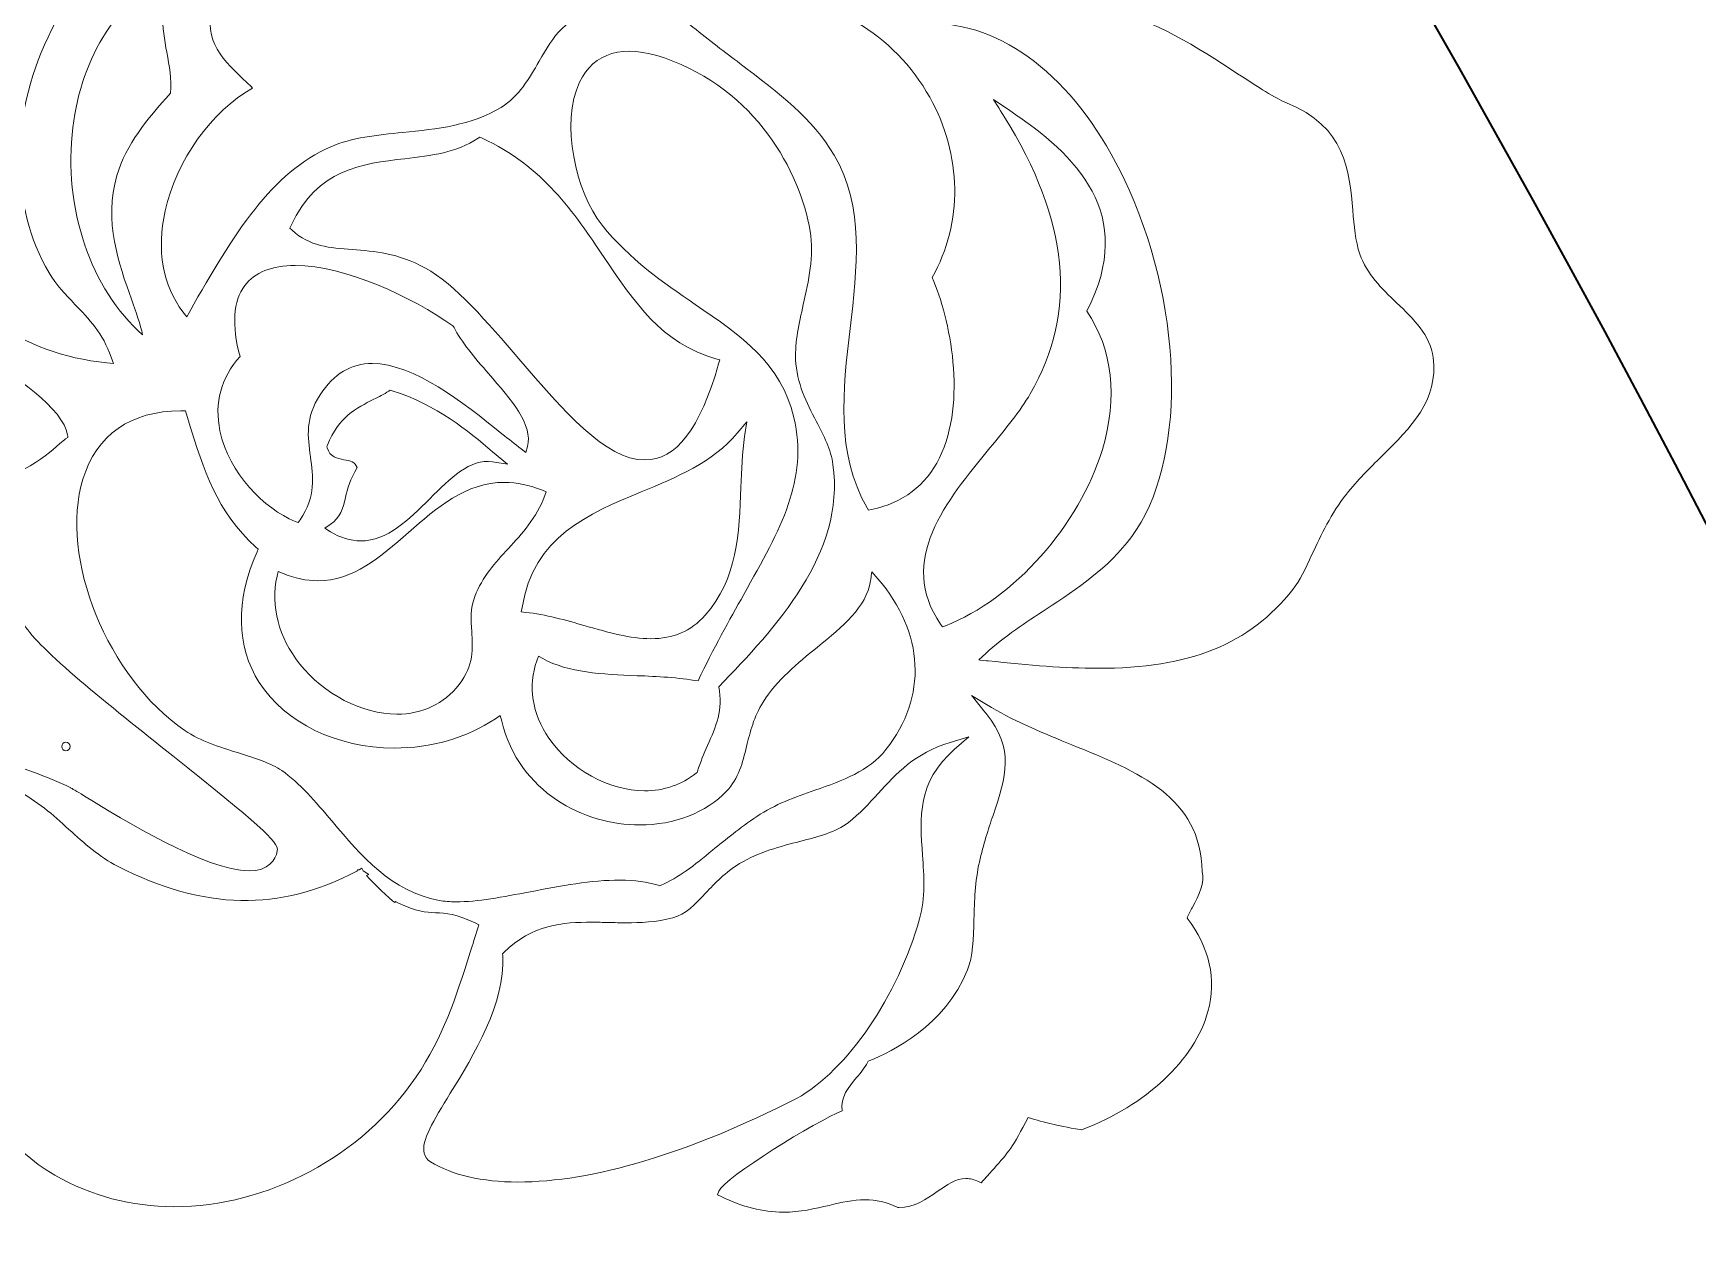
# Model space of a CAD drawing. Header units: millimetres. Extents: x -187 to 113, y -78 to 72.
# Drawn here: x 92.58 to 100.77, y 23.04 to 28.98 of the extents above; entities that cross this region are included whole.
import ezdxf

# ---------------------------------------------------------------- set-up
doc = ezdxf.new("R2010")
doc.units = ezdxf.units.MM
doc.header["$MEASUREMENT"] = 0
doc.layers.add('layer 1', color=7, linetype='Continuous')

msp = doc.modelspace()

# ---------------------------------------------------------------- linework, layer by layer
at = {"layer": 'layer 1', "color": 1, "lineweight": 35}
msp.add_open_spline([(38.43276, 72.15664), (38.43276, 72.15664), (-111.56738, 72.15664), (-111.56738, 72.15664), (-111.56738, 72.15664), (-152.98848, 72.15664), (-186.56732, 38.5779), (-186.56732, -2.84336), (-186.56732, -2.84336), (-186.56732, -44.26448), (-152.98848, -77.84336), (-111.56738, -77.84336), (-111.56738, -77.84336), (-111.56738, -77.84336), (38.43276, -77.84336), (38.43276, -77.84336), (38.43276, -77.84336), (79.85412, -77.84336), (113.43268, -44.26448), (113.43268, -2.84336), (113.43268, -2.84336), (113.43268, 38.5779), (79.85412, 72.15664), (38.43276, 72.15664)], degree=3, knots=[0, 0, 0, 0, 0.1428571, 0.1428571, 0.1428571, 0.1428572, 0.2857143, 0.2857143, 0.2857143, 0.2857143, 0.4285714, 0.4285714, 0.4285714, 0.4285714, 0.5714286, 0.5714286, 0.5714286, 0.5714286, 0.7142857, 0.7142857, 0.7142857, 0.7142857, 1, 1, 1, 1], dxfattribs=at)
msp.add_open_spline([(44.67952, 66.4625), (79.50892, 59.89766), (105.96108, 33.27122), (107.96366, 0.902)], degree=3, dxfattribs=at)
at = {"layer": 'layer 1', "color": 1, "lineweight": 9}
for points, knots in [([(92.07718, 27.99622), (91.94916, 28.38726), (92.08626, 28.83354), (92.43516, 29.1663), (92.43516, 29.1663), (92.2146, 29.33942), (92.1339, 29.59796), (92.21926, 29.86276), (92.21926, 29.86276), (92.31386, 30.1565), (92.57702, 30.36114), (92.85914, 30.36048), (92.85914, 30.36048), (92.96722, 30.36026), (93.07416, 30.3305), (93.177, 30.27212), (93.177, 30.27212), (93.30242, 30.20094), (93.36038, 30.10518), (93.42176, 30.00376), (93.42176, 30.00376), (93.47006, 29.92392), (93.52002, 29.84136), (93.6075, 29.76524), (93.6075, 29.76524), (93.6075, 29.76524), (93.64186, 29.73538), (93.64186, 29.73538), (93.64186, 29.73538), (93.64186, 29.73538), (93.59702, 29.72898), (93.59702, 29.72898), (93.59702, 29.72898), (93.21004, 29.67366), (92.84714, 29.38052), (92.64994, 28.96392), (92.64994, 28.96392), (92.46082, 28.56446), (92.46278, 28.13098), (92.65518, 27.80428), (92.65518, 27.80428), (92.69068, 27.74384), (92.73518, 27.69766), (92.78234, 27.64884), (92.78234, 27.64884), (92.85008, 27.57864), (92.92012, 27.506), (92.96088, 27.38864), (92.96088, 27.38864), (92.96088, 27.38864), (92.97158, 27.35786), (92.97158, 27.35786), (92.97158, 27.35786), (92.97158, 27.35786), (92.93948, 27.36114), (92.93948, 27.36114), (92.93948, 27.36114), (92.50932, 27.40484), (92.195, 27.6363), (92.07718, 27.99622)], [0, 0, 0, 0, 0.0625, 0.0625, 0.0625, 0.0625, 0.125, 0.125, 0.125, 0.125, 0.1875, 0.1875, 0.1875, 0.1875, 0.25, 0.25, 0.25, 0.25, 0.3125, 0.3125, 0.3125, 0.3125, 0.375, 0.375, 0.375, 0.375, 0.4375, 0.4375, 0.4375, 0.4375, 0.5, 0.5, 0.5, 0.5, 0.5625, 0.5625, 0.5625, 0.5625, 0.625, 0.625, 0.625, 0.625, 0.6875, 0.6875, 0.6875, 0.6875, 0.75, 0.75, 0.75, 0.75, 0.8125, 0.8125, 0.8125, 0.8125, 0.875, 0.875, 0.875, 0.875, 1, 1, 1, 1]), ([(93.33246, 27.58758), (93.33246, 27.58758), (93.31364, 27.61188), (93.31364, 27.61188), (93.31364, 27.61188), (93.21466, 27.7399), (93.18366, 27.91626), (93.2263, 28.10848), (93.2263, 28.10848), (93.28176, 28.35882), (93.45302, 28.59796), (93.657, 28.71338), (93.657, 28.71338), (93.64732, 28.7226), (93.63746, 28.73184), (93.6277, 28.74104), (93.6277, 28.74104), (93.51868, 28.8433), (93.40594, 28.94896), (93.46304, 29.1146), (93.46304, 29.1146), (93.46304, 29.1146), (93.46992, 29.13454), (93.46992, 29.13454), (93.46992, 29.13454), (93.46992, 29.13454), (93.48948, 29.12726), (93.48948, 29.12726), (93.48948, 29.12726), (93.57494, 29.09552), (93.66038, 29.07998), (93.7509, 29.07976), (93.7509, 29.07976), (93.84848, 29.07954), (93.94232, 29.09708), (94.0331, 29.1141), (94.0331, 29.1141), (94.1257, 29.13144), (94.22144, 29.14936), (94.32296, 29.14912), (94.32296, 29.14912), (94.38874, 29.14898), (94.4511, 29.14126), (94.51312, 29.12568), (94.51312, 29.12568), (94.59036, 29.27492), (94.78194, 29.37748), (94.98642, 29.37702), (94.98642, 29.37702), (95.19294, 29.37654), (95.36138, 29.2768), (95.44856, 29.10336), (95.44856, 29.10336), (95.44856, 29.10336), (95.46658, 29.06748), (95.46658, 29.06748), (95.46658, 29.06748), (95.46658, 29.06748), (95.42724, 29.07348), (95.42724, 29.07348), (95.42724, 29.07348), (95.4051, 29.07684), (95.38374, 29.07856), (95.36392, 29.0786), (95.36392, 29.0786), (95.20136, 29.079), (95.13616, 28.9656), (95.06718, 28.84548), (95.06718, 28.84548), (95.01816, 28.76024), (94.96754, 28.6721), (94.88004, 28.61834), (94.88004, 28.61834), (94.73466, 28.52912), (94.5629, 28.51172), (94.39676, 28.49486), (94.39676, 28.49486), (94.26752, 28.4818), (94.1454, 28.46942), (94.04194, 28.42472), (94.04194, 28.42472), (93.75222, 28.29958), (93.56382, 27.99694), (93.3476, 27.61436), (93.3476, 27.61436), (93.3476, 27.61436), (93.33246, 27.58758), (93.33246, 27.58758)], [0, 0, 0, 0, 0.0434783, 0.0434783, 0.0434783, 0.0434783, 0.0869565, 0.0869565, 0.0869565, 0.0869565, 0.1304348, 0.1304348, 0.1304348, 0.1304348, 0.173913, 0.173913, 0.173913, 0.1739131, 0.2173913, 0.2173913, 0.2173913, 0.2173913, 0.2608696, 0.2608696, 0.2608696, 0.2608696, 0.3043478, 0.3043478, 0.3043478, 0.3043478, 0.3478261, 0.3478261, 0.3478261, 0.3478261, 0.3913043, 0.3913043, 0.3913043, 0.3913044, 0.4347826, 0.4347826, 0.4347826, 0.4347826, 0.4782609, 0.4782609, 0.4782609, 0.4782609, 0.5217391, 0.5217391, 0.5217391, 0.5217391, 0.5652174, 0.5652174, 0.5652174, 0.5652174, 0.6086957, 0.6086957, 0.6086957, 0.6086957, 0.6521739, 0.6521739, 0.6521739, 0.6521739, 0.6956522, 0.6956522, 0.6956522, 0.6956522, 0.7391304, 0.7391304, 0.7391304, 0.7391304, 0.7826087, 0.7826087, 0.7826087, 0.7826087, 0.826087, 0.826087, 0.826087, 0.826087, 0.8695652, 0.8695652, 0.8695652, 0.8695652, 0.9130435, 0.9130435, 0.9130435, 0.9130435, 1, 1, 1, 1]), ([(91.3402, 27.72656), (91.33876, 27.72896), (91.33786, 27.73172), (91.33734, 27.73486), (91.33734, 27.73486), (91.33538, 27.74806), (91.34338, 27.75652), (91.35586, 27.763), (91.35586, 27.763), (91.1414, 28.05656), (91.10624, 28.40466), (91.26022, 28.72214), (91.26022, 28.72214), (91.41796, 29.04744), (91.7397, 29.25712), (92.07988, 29.25632), (92.07988, 29.25632), (92.16054, 29.25614), (92.24152, 29.24416), (92.32058, 29.22076), (92.32058, 29.22076), (92.32058, 29.22076), (92.36838, 29.20662), (92.36838, 29.20662), (92.36838, 29.20662), (92.36838, 29.20662), (92.32458, 29.18264), (92.32458, 29.18264), (92.32458, 29.18264), (91.8658, 28.93124), (91.6976, 28.45742), (91.73442, 28.09936), (91.73442, 28.09936), (91.77004, 27.75286), (91.97694, 27.49798), (92.30552, 27.39876), (92.30552, 27.39876), (92.47792, 27.31026), (92.72848, 27.13012), (92.74572, 27.00682), (92.74572, 27.00682), (92.74572, 27.00682), (92.74754, 26.99354), (92.74754, 26.99354), (92.74754, 26.99354), (92.74754, 26.99354), (92.73636, 26.9864), (92.73636, 26.9864), (92.73636, 26.9864), (92.73004, 26.98234), (92.71912, 26.97278), (92.70646, 26.96172), (92.70646, 26.96172), (92.6329, 26.89728), (92.47972, 26.7631), (92.21586, 26.76372), (92.21586, 26.76372), (92.15064, 26.76388), (92.08212, 26.77256), (92.01438, 26.78912), (92.01438, 26.78912), (91.96048, 26.79648), (91.9082, 26.80024), (91.85914, 26.80036), (91.85914, 26.80036), (91.59526, 26.801), (91.41204, 26.69822), (91.34314, 26.51102), (91.34314, 26.51102), (91.2509, 26.26042), (91.39076, 25.91642), (91.69104, 25.65514), (91.69104, 25.65514), (91.69104, 25.65514), (91.75006, 25.6038), (91.75006, 25.6038), (91.75006, 25.6038), (91.75006, 25.6038), (91.67364, 25.61908), (91.67364, 25.61908), (91.67364, 25.61908), (91.61266, 25.63128), (91.5535, 25.65198), (91.49632, 25.67868), (91.49632, 25.67868), (91.49632, 25.67868), (91.50186, 25.666), (91.50186, 25.666), (91.50186, 25.666), (91.60328, 25.43352), (91.83816, 25.3974), (92.0869, 25.35922), (92.0869, 25.35922), (92.22824, 25.3375), (92.3744, 25.31504), (92.4991, 25.2545), (92.4991, 25.2545), (92.59346, 25.20858), (92.6744, 25.1354), (92.75266, 25.06462), (92.75266, 25.06462), (92.82722, 24.99716), (92.90438, 24.92736), (92.9917, 24.8833), (92.9917, 24.8833), (93.4213, 24.66616), (93.78684, 24.65846), (94.17032, 24.85958), (94.17032, 24.85958), (94.17032, 24.85958), (94.17412, 24.86582), (94.17412, 24.86582), (94.17412, 24.86582), (94.17412, 24.86582), (94.18116, 24.8658), (94.18116, 24.8658), (94.18116, 24.8658), (94.18116, 24.8658), (94.1938, 24.87354), (94.1938, 24.87354), (94.1938, 24.87354), (94.1938, 24.87354), (94.20044, 24.86034), (94.20044, 24.86034), (94.20044, 24.86034), (94.20044, 24.86034), (94.2282, 24.84342), (94.2282, 24.84342), (94.2282, 24.84342), (94.2282, 24.84342), (94.2176, 24.83782), (94.2176, 24.83782), (94.2176, 24.83782), (94.25118, 24.80078), (94.33034, 24.7211), (94.3573, 24.70496), (94.3573, 24.70496), (94.3573, 24.70496), (94.3605, 24.709), (94.3605, 24.709), (94.3605, 24.709), (94.3605, 24.709), (94.37512, 24.70188), (94.37512, 24.70188), (94.37512, 24.70188), (94.4622, 24.65956), (94.50838, 24.65708), (94.55728, 24.65446), (94.55728, 24.65446), (94.60798, 24.65182), (94.66048, 24.64904), (94.75486, 24.60322), (94.75486, 24.60322), (94.75486, 24.60322), (94.77108, 24.59536), (94.77108, 24.59536), (94.77108, 24.59536), (94.77108, 24.59536), (94.76546, 24.57808), (94.76546, 24.57808), (94.76546, 24.57808), (94.75228, 24.53758), (94.73994, 24.49856), (94.72796, 24.46082), (94.72796, 24.46082), (94.65422, 24.22858), (94.59606, 24.04514), (94.46142, 23.8462), (94.46142, 23.8462), (94.19782, 23.45734), (93.73006, 23.20674), (93.2697, 23.20778), (93.2697, 23.20778), (93.05906, 23.20826), (92.86172, 23.26052), (92.68306, 23.36304), (92.68306, 23.36304), (92.44852, 23.49754), (92.34696, 23.68846), (92.25734, 23.8569), (92.25734, 23.8569), (92.19336, 23.97724), (92.13294, 24.09084), (92.03228, 24.17594), (92.03228, 24.17594), (91.99982, 24.2034), (91.94626, 24.21552), (91.89448, 24.2272), (91.89448, 24.2272), (91.84976, 24.2373), (91.80752, 24.24686), (91.77646, 24.26616), (91.77646, 24.26616), (91.29058, 24.56938), (91.23646, 25.2166), (91.46486, 25.66708), (91.46486, 25.66708), (91.46486, 25.66708), (91.47566, 25.68842), (91.47566, 25.68842), (91.47566, 25.68842), (91.16808, 25.84224), (90.92924, 26.19372), (90.86702, 26.6121), (90.86702, 26.6121), (90.79628, 27.08782), (90.9726, 27.49986), (91.3402, 27.72656)], [0, 0, 0, 0, 0.0188679, 0.0188679, 0.0188679, 0.0188679, 0.0377358, 0.0377358, 0.0377358, 0.0377359, 0.0566038, 0.0566038, 0.0566038, 0.0566038, 0.0754717, 0.0754717, 0.0754717, 0.0754717, 0.0943396, 0.0943396, 0.0943396, 0.0943396, 0.1132075, 0.1132075, 0.1132075, 0.1132076, 0.1320755, 0.1320755, 0.1320755, 0.1320755, 0.1509434, 0.1509434, 0.1509434, 0.1509434, 0.1698113, 0.1698113, 0.1698113, 0.1698113, 0.1886792, 0.1886792, 0.1886792, 0.1886793, 0.2075472, 0.2075472, 0.2075472, 0.2075472, 0.2264151, 0.2264151, 0.2264151, 0.2264151, 0.245283, 0.245283, 0.245283, 0.245283, 0.2641509, 0.2641509, 0.2641509, 0.264151, 0.2830189, 0.2830189, 0.2830189, 0.2830189, 0.3018868, 0.3018868, 0.3018868, 0.3018868, 0.3207547, 0.3207547, 0.3207547, 0.3207547, 0.3396226, 0.3396226, 0.3396226, 0.3396227, 0.3584906, 0.3584906, 0.3584906, 0.3584906, 0.3773585, 0.3773585, 0.3773585, 0.3773585, 0.3962264, 0.3962264, 0.3962264, 0.3962264, 0.4150943, 0.4150943, 0.4150943, 0.4150943, 0.4339623, 0.4339623, 0.4339623, 0.4339623, 0.4528302, 0.4528302, 0.4528302, 0.4528302, 0.4716981, 0.4716981, 0.4716981, 0.4716981, 0.490566, 0.490566, 0.490566, 0.490566, 0.509434, 0.509434, 0.509434, 0.509434, 0.5283019, 0.5283019, 0.5283019, 0.5283019, 0.5471698, 0.5471698, 0.5471698, 0.5471698, 0.5660377, 0.5660377, 0.5660377, 0.5660377, 0.5849057, 0.5849057, 0.5849057, 0.5849057, 0.6037736, 0.6037736, 0.6037736, 0.6037736, 0.6226415, 0.6226415, 0.6226415, 0.6226415, 0.6415094, 0.6415094, 0.6415094, 0.6415094, 0.6603774, 0.6603774, 0.6603774, 0.6603774, 0.6792453, 0.6792453, 0.6792453, 0.6792453, 0.6981132, 0.6981132, 0.6981132, 0.6981132, 0.7169811, 0.7169811, 0.7169811, 0.7169811, 0.7358491, 0.7358491, 0.7358491, 0.7358491, 0.754717, 0.754717, 0.754717, 0.754717, 0.7735849, 0.7735849, 0.7735849, 0.7735849, 0.7924528, 0.7924528, 0.7924528, 0.7924528, 0.8113208, 0.8113208, 0.8113208, 0.8113208, 0.8301887, 0.8301887, 0.8301887, 0.8301887, 0.8490566, 0.8490566, 0.8490566, 0.8490566, 0.8679245, 0.8679245, 0.8679245, 0.8679245, 0.8867925, 0.8867925, 0.8867925, 0.8867925, 0.9056604, 0.9056604, 0.9056604, 0.9056604, 0.9245283, 0.9245283, 0.9245283, 0.9245283, 0.9433962, 0.9433962, 0.9433962, 0.9433962, 0.9622642, 0.9622642, 0.9622642, 0.9622642, 1, 1, 1, 1]), ([(92.7718, 28.51964), (92.81522, 28.87394), (92.99774, 29.1542), (93.27664, 29.299), (93.27664, 29.299), (93.18866, 29.13658), (93.21194, 29.011), (93.23456, 28.88914), (93.23456, 28.88914), (93.247, 28.82184), (93.25882, 28.75814), (93.25304, 28.68796), (93.25304, 28.68796), (93.13564, 28.55862), (93.0351, 28.43824), (92.98894, 28.28262), (92.98894, 28.28262), (92.92262, 28.05898), (92.99894, 27.84548), (93.0603, 27.67392), (93.0603, 27.67392), (93.08352, 27.6089), (93.10446, 27.55044), (93.11534, 27.4991), (93.11534, 27.4991), (92.86052, 27.7218), (92.72338, 28.12408), (92.7718, 28.51964)], [0, 0, 0, 0, 0.25, 0.25, 0.25, 0.25, 0.375, 0.375, 0.375, 0.375, 0.5, 0.5, 0.5, 0.5, 0.625, 0.625, 0.625, 0.625, 0.75, 0.75, 0.75, 0.75, 0.875, 0.875, 0.875, 0.875, 1, 1, 1, 1]), ([(96.70362, 26.6383), (96.70362, 26.6383), (96.68924, 26.63524), (96.68924, 26.63524), (96.68924, 26.63524), (96.68924, 26.63524), (96.68172, 26.64804), (96.68172, 26.64804), (96.68172, 26.64804), (96.52588, 26.91424), (96.56262, 27.22732), (96.5981, 27.53008), (96.5981, 27.53008), (96.6327, 27.82554), (96.66852, 28.13108), (96.5192, 28.38278), (96.5192, 28.38278), (96.41038, 28.56652), (96.25366, 28.68474), (96.05524, 28.83446), (96.05524, 28.83446), (95.98204, 28.88972), (95.9063, 28.94684), (95.82442, 29.01356), (95.82442, 29.01356), (95.82442, 29.01356), (95.77142, 29.05664), (95.77142, 29.05664), (95.77142, 29.05664), (95.77142, 29.05664), (95.8391, 29.05034), (95.8391, 29.05034), (95.8391, 29.05034), (95.9006, 29.04474), (95.94902, 29.0763), (96.00118, 29.11), (96.00118, 29.11), (96.0404, 29.13536), (96.08098, 29.16154), (96.12816, 29.17212), (96.12816, 29.17212), (96.12816, 29.17212), (96.1305, 29.17264), (96.1305, 29.17264), (96.1305, 29.17264), (96.1305, 29.17264), (96.13284, 29.17262), (96.13284, 29.17262), (96.13284, 29.17262), (96.49494, 29.16818), (96.81528, 28.97968), (96.98968, 28.66834), (96.98968, 28.66834), (97.14954, 28.383), (97.154, 28.05206), (97.00218, 27.7809), (97.00218, 27.7809), (97.0901, 27.57878), (97.17474, 27.16852), (97.03722, 26.89276), (97.03722, 26.89276), (96.9695, 26.7569), (96.85724, 26.6713), (96.70362, 26.6383)], [0, 0, 0, 0, 0.0588235, 0.0588235, 0.0588235, 0.0588235, 0.1176471, 0.1176471, 0.1176471, 0.1176471, 0.1764706, 0.1764706, 0.1764706, 0.1764706, 0.2352941, 0.2352941, 0.2352941, 0.2352941, 0.2941176, 0.2941176, 0.2941176, 0.2941177, 0.3529412, 0.3529412, 0.3529412, 0.3529412, 0.4117647, 0.4117647, 0.4117647, 0.4117647, 0.4705882, 0.4705882, 0.4705882, 0.4705882, 0.5294118, 0.5294118, 0.5294118, 0.5294118, 0.5882353, 0.5882353, 0.5882353, 0.5882353, 0.6470588, 0.6470588, 0.6470588, 0.6470588, 0.7058824, 0.7058824, 0.7058824, 0.7058824, 0.7647059, 0.7647059, 0.7647059, 0.7647059, 0.8235294, 0.8235294, 0.8235294, 0.8235294, 0.8823529, 0.8823529, 0.8823529, 0.882353, 1, 1, 1, 1]), ([(97.81602, 25.85738), (97.65386, 25.85776), (97.48318, 25.87238), (97.27688, 25.89416), (97.27688, 25.89416), (97.27688, 25.89416), (97.23072, 25.89902), (97.23072, 25.89902), (97.23072, 25.89902), (97.23072, 25.89902), (97.26538, 25.93028), (97.26538, 25.93028), (97.26538, 25.93028), (97.35922, 26.01484), (97.46254, 26.08276), (97.56248, 26.14842), (97.56248, 26.14842), (97.71928, 26.25146), (97.8674, 26.34882), (97.98396, 26.50586), (97.98396, 26.50586), (98.25034, 26.86496), (98.2447, 27.59886), (97.97084, 28.21296), (97.97084, 28.21296), (97.75238, 28.70294), (97.41556, 29.001), (97.04684, 29.03072), (97.04684, 29.03072), (97.04684, 29.03072), (96.87874, 29.04426), (96.87874, 29.04426), (96.87874, 29.04426), (96.87874, 29.04426), (97.04516, 29.07186), (97.04516, 29.07186), (97.04516, 29.07186), (97.46762, 29.1419), (97.7712, 29.1419), (97.91424, 29.06978), (97.91424, 29.06978), (98.0717, 29.06646), (98.31202, 28.90978), (98.50552, 28.7837), (98.50552, 28.7837), (98.60564, 28.71844), (98.6921, 28.66208), (98.7453, 28.6409), (98.7453, 28.6409), (99.0372, 28.52434), (99.05574, 28.3051), (99.07216, 28.11168), (99.07216, 28.11168), (99.07874, 28.03416), (99.08492, 27.96094), (99.107, 27.89604), (99.107, 27.89604), (99.13998, 27.79868), (99.21526, 27.72634), (99.28808, 27.65638), (99.28808, 27.65638), (99.3727, 27.57502), (99.45262, 27.49824), (99.46744, 27.38704), (99.46744, 27.38704), (99.49524, 27.1777), (99.35896, 27.04328), (99.21458, 26.90092), (99.21458, 26.90092), (99.15564, 26.84286), (99.09474, 26.78278), (99.04056, 26.7143), (99.04056, 26.7143), (98.9662, 26.6202), (98.91586, 26.51274), (98.87146, 26.41792), (98.87146, 26.41792), (98.83828, 26.3471), (98.80968, 26.28592), (98.77744, 26.24502), (98.77744, 26.24502), (98.56464, 25.9759), (98.2682, 25.85634), (97.81602, 25.85738)], [0, 0, 0, 0, 0.0454545, 0.0454545, 0.0454545, 0.0454546, 0.0909091, 0.0909091, 0.0909091, 0.0909091, 0.1363636, 0.1363636, 0.1363636, 0.1363636, 0.1818182, 0.1818182, 0.1818182, 0.1818182, 0.2272727, 0.2272727, 0.2272727, 0.2272727, 0.2727273, 0.2727273, 0.2727273, 0.2727273, 0.3181818, 0.3181818, 0.3181818, 0.3181818, 0.3636364, 0.3636364, 0.3636364, 0.3636364, 0.4090909, 0.4090909, 0.4090909, 0.4090909, 0.4545455, 0.4545455, 0.4545455, 0.4545455, 0.5, 0.5, 0.5, 0.5, 0.5454545, 0.5454545, 0.5454545, 0.5454546, 0.5909091, 0.5909091, 0.5909091, 0.5909091, 0.6363636, 0.6363636, 0.6363636, 0.6363636, 0.6818182, 0.6818182, 0.6818182, 0.6818182, 0.7272727, 0.7272727, 0.7272727, 0.7272727, 0.7727273, 0.7727273, 0.7727273, 0.7727273, 0.8181818, 0.8181818, 0.8181818, 0.8181818, 0.8636364, 0.8636364, 0.8636364, 0.8636364, 0.9090909, 0.9090909, 0.9090909, 0.9090909, 1, 1, 1, 1]), ([(95.89654, 25.47804), (95.8789, 25.43812), (95.86062, 25.39682), (95.84682, 25.35152), (95.84682, 25.35152), (95.84682, 25.35152), (95.84494, 25.34538), (95.84494, 25.34538), (95.84494, 25.34538), (95.84494, 25.34538), (95.83992, 25.34136), (95.83992, 25.34136), (95.83992, 25.34136), (95.76884, 25.28446), (95.68104, 25.25446), (95.58604, 25.25468), (95.58604, 25.25468), (95.41078, 25.2551), (95.22172, 25.35904), (95.11554, 25.51332), (95.11554, 25.51332), (95.03188, 25.63492), (95.01064, 25.77018), (95.0557, 25.89414), (95.0557, 25.89414), (95.0557, 25.89414), (95.0638, 25.91654), (95.0638, 25.91654), (95.0638, 25.91654), (95.0638, 25.91654), (95.08464, 25.90522), (95.08464, 25.90522), (95.08464, 25.90522), (95.21312, 25.83534), (95.37634, 25.8285), (95.54912, 25.82122), (95.54912, 25.82122), (95.64912, 25.81704), (95.75234, 25.81266), (95.8495, 25.79504), (95.8495, 25.79504), (95.92478, 25.95496), (96.00408, 26.09572), (96.07428, 26.22032), (96.07428, 26.22032), (96.2588, 26.54786), (96.39212, 26.7845), (96.32076, 27.0921), (96.32076, 27.0921), (96.25914, 27.3581), (96.0628, 27.49258), (95.8354, 27.64828), (95.8354, 27.64828), (95.67682, 27.75692), (95.5128, 27.86922), (95.37662, 28.03916), (95.37662, 28.03916), (95.24776, 28.19966), (95.17142, 28.54184), (95.2661, 28.74244), (95.2661, 28.74244), (95.3349, 28.88822), (95.48282, 28.93168), (95.68444, 28.86136), (95.68444, 28.86136), (96.13364, 28.70488), (96.35114, 28.3042), (96.40092, 28.0086), (96.40092, 28.0086), (96.4214, 27.88634), (96.39402, 27.76496), (96.36752, 27.64754), (96.36752, 27.64754), (96.34636, 27.55374), (96.32638, 27.46514), (96.32966, 27.3779), (96.32966, 27.3779), (96.33434, 27.26092), (96.3836, 27.16538), (96.43126, 27.07306), (96.43126, 27.07306), (96.4685, 27.00086), (96.50364, 26.9327), (96.51364, 26.8604), (96.51364, 26.8604), (96.57498, 26.4209), (96.2315, 26.0581), (95.9513, 25.76586), (95.9513, 25.76586), (95.97454, 25.65452), (95.93664, 25.5687), (95.89654, 25.47804)], [0, 0, 0, 0, 0.0416667, 0.0416667, 0.0416667, 0.0416667, 0.0833333, 0.0833333, 0.0833333, 0.0833333, 0.125, 0.125, 0.125, 0.125, 0.1666667, 0.1666667, 0.1666667, 0.1666667, 0.2083333, 0.2083333, 0.2083333, 0.2083333, 0.25, 0.25, 0.25, 0.25, 0.2916667, 0.2916667, 0.2916667, 0.2916667, 0.3333333, 0.3333333, 0.3333333, 0.3333333, 0.375, 0.375, 0.375, 0.375, 0.4166667, 0.4166667, 0.4166667, 0.4166667, 0.4583333, 0.4583333, 0.4583333, 0.4583333, 0.5, 0.5, 0.5, 0.5, 0.5416667, 0.5416667, 0.5416667, 0.5416667, 0.5833333, 0.5833333, 0.5833333, 0.5833333, 0.625, 0.625, 0.625, 0.625, 0.6666667, 0.6666667, 0.6666667, 0.6666667, 0.7083333, 0.7083333, 0.7083333, 0.7083333, 0.75, 0.75, 0.75, 0.75, 0.7916667, 0.7916667, 0.7916667, 0.7916667, 0.8333333, 0.8333333, 0.8333333, 0.8333333, 0.875, 0.875, 0.875, 0.875, 0.9166667, 0.9166667, 0.9166667, 0.9166667, 1, 1, 1, 1]), ([(97.83964, 26.93482), (97.72764, 26.56174), (97.4028, 26.19692), (97.0673, 26.0673), (97.0673, 26.0673), (97.0673, 26.0673), (97.05236, 26.06154), (97.05236, 26.06154), (97.05236, 26.06154), (97.05236, 26.06154), (97.04322, 26.07484), (97.04322, 26.07484), (97.04322, 26.07484), (96.828, 26.38614), (97.07138, 26.6815), (97.28612, 26.94204), (97.28612, 26.94204), (97.36322, 27.03556), (97.43598, 27.12392), (97.48458, 27.20822), (97.48458, 27.20822), (97.71896, 27.61502), (97.6766, 28.06198), (97.355, 28.5746), (97.355, 28.5746), (97.355, 28.5746), (97.30338, 28.65688), (97.30338, 28.65688), (97.30338, 28.65688), (97.30338, 28.65688), (97.38364, 28.60302), (97.38364, 28.60302), (97.38364, 28.60302), (97.71054, 28.3835), (98.01042, 28.09458), (97.76322, 27.615), (97.76322, 27.615), (97.8903, 27.42642), (97.91678, 27.19158), (97.83964, 26.93482)], [0, 0, 0, 0, 0.0909091, 0.0909091, 0.0909091, 0.0909091, 0.1818182, 0.1818182, 0.1818182, 0.1818182, 0.2727273, 0.2727273, 0.2727273, 0.2727273, 0.3636364, 0.3636364, 0.3636364, 0.3636364, 0.4545455, 0.4545455, 0.4545455, 0.4545455, 0.5454545, 0.5454545, 0.5454545, 0.5454546, 0.6363636, 0.6363636, 0.6363636, 0.6363636, 0.7272727, 0.7272727, 0.7272727, 0.7272727, 0.8181818, 0.8181818, 0.8181818, 0.8181818, 1, 1, 1, 1]), ([(95.93644, 27.38122), (95.93644, 27.38122), (95.95634, 27.37558), (95.95634, 27.37558), (95.95634, 27.37558), (95.95634, 27.37558), (95.95062, 27.3555), (95.95062, 27.3555), (95.95062, 27.3555), (95.86006, 27.03706), (95.74124, 26.88242), (95.5873, 26.88272), (95.5873, 26.88272), (95.3943, 26.88318), (95.18718, 27.12448), (94.96796, 27.37996), (94.96796, 27.37996), (94.81292, 27.5607), (94.65256, 27.74752), (94.507, 27.82766), (94.507, 27.82766), (94.37252, 27.90174), (94.25352, 27.9105), (94.14846, 27.91824), (94.14846, 27.91824), (94.0359, 27.92654), (93.9387, 27.93364), (93.85092, 28.01338), (93.85092, 28.01338), (93.85092, 28.01338), (93.8396, 28.02364), (93.8396, 28.02364), (93.8396, 28.02364), (93.8396, 28.02364), (93.84606, 28.0376), (93.84606, 28.0376), (93.84606, 28.0376), (93.97488, 28.31518), (94.19388, 28.34086), (94.40572, 28.36572), (94.40572, 28.36572), (94.53694, 28.38114), (94.66088, 28.39568), (94.76634, 28.46596), (94.76634, 28.46596), (94.76634, 28.46596), (94.77582, 28.47228), (94.77582, 28.47228), (94.77582, 28.47228), (94.77582, 28.47228), (94.78614, 28.4675), (94.78614, 28.4675), (94.78614, 28.4675), (95.0847, 28.32942), (95.23852, 28.10068), (95.38724, 27.87946), (95.38724, 27.87946), (95.53366, 27.66164), (95.67196, 27.45592), (95.93644, 27.38122)], [0, 0, 0, 0, 0.0625, 0.0625, 0.0625, 0.0625, 0.125, 0.125, 0.125, 0.125, 0.1875, 0.1875, 0.1875, 0.1875, 0.25, 0.25, 0.25, 0.25, 0.3125, 0.3125, 0.3125, 0.3125, 0.375, 0.375, 0.375, 0.375, 0.4375, 0.4375, 0.4375, 0.4375, 0.5, 0.5, 0.5, 0.5, 0.5625, 0.5625, 0.5625, 0.5625, 0.625, 0.625, 0.625, 0.625, 0.6875, 0.6875, 0.6875, 0.6875, 0.75, 0.75, 0.75, 0.75, 0.8125, 0.8125, 0.8125, 0.8125, 0.875, 0.875, 0.875, 0.875, 1, 1, 1, 1]), ([(93.49594, 27.02684), (93.46744, 27.16354), (93.50164, 27.2895), (93.59476, 27.39182), (93.59476, 27.39182), (93.55312, 27.54696), (93.56098, 27.66432), (93.61824, 27.7408), (93.61824, 27.7408), (93.6676, 27.80678), (93.75104, 27.84006), (93.86618, 27.8398), (93.86618, 27.8398), (94.11358, 27.83922), (94.4416, 27.68562), (94.6417, 27.5432), (94.6417, 27.5432), (94.6417, 27.5432), (94.64602, 27.54012), (94.64602, 27.54012), (94.64602, 27.54012), (94.64602, 27.54012), (94.64834, 27.53528), (94.64834, 27.53528), (94.64834, 27.53528), (94.68204, 27.46494), (94.75102, 27.38532), (94.81768, 27.3084), (94.81768, 27.3084), (94.93076, 27.17792), (95.03764, 27.0546), (95.01012, 26.94924), (95.01012, 26.94924), (95.01012, 26.94924), (95.00232, 26.91928), (95.00232, 26.91928), (95.00232, 26.91928), (95.00232, 26.91928), (94.97792, 26.93804), (94.97792, 26.93804), (94.97792, 26.93804), (94.94856, 26.9606), (94.91716, 26.98566), (94.88404, 27.0121), (94.88404, 27.0121), (94.6915, 27.16582), (94.45194, 27.35708), (94.2463, 27.35756), (94.2463, 27.35756), (94.14092, 27.3578), (94.0568, 27.30748), (93.98912, 27.20368), (93.98912, 27.20368), (93.91482, 27.08948), (93.92782, 26.99696), (93.94152, 26.89904), (93.94152, 26.89904), (93.95508, 26.80228), (93.96914, 26.70218), (93.89036, 26.58806), (93.89036, 26.58806), (93.89036, 26.58806), (93.88096, 26.57448), (93.88096, 26.57448), (93.88096, 26.57448), (93.88096, 26.57448), (93.8658, 26.58072), (93.8658, 26.58072), (93.8658, 26.58072), (93.71538, 26.64252), (93.54008, 26.81558), (93.49594, 27.02684)], [0, 0, 0, 0, 0.0526316, 0.0526316, 0.0526316, 0.0526316, 0.1052632, 0.1052632, 0.1052632, 0.1052632, 0.1578947, 0.1578947, 0.1578947, 0.1578947, 0.2105263, 0.2105263, 0.2105263, 0.2105263, 0.2631579, 0.2631579, 0.2631579, 0.2631579, 0.3157895, 0.3157895, 0.3157895, 0.3157895, 0.3684211, 0.3684211, 0.3684211, 0.3684211, 0.4210526, 0.4210526, 0.4210526, 0.4210526, 0.4736842, 0.4736842, 0.4736842, 0.4736842, 0.5263158, 0.5263158, 0.5263158, 0.5263158, 0.5789474, 0.5789474, 0.5789474, 0.5789474, 0.6315789, 0.6315789, 0.6315789, 0.631579, 0.6842105, 0.6842105, 0.6842105, 0.6842105, 0.7368421, 0.7368421, 0.7368421, 0.7368421, 0.7894737, 0.7894737, 0.7894737, 0.7894737, 0.8421053, 0.8421053, 0.8421053, 0.8421053, 0.8947368, 0.8947368, 0.8947368, 0.8947369, 1, 1, 1, 1]), ([(94.10616, 26.8843), (94.07468, 26.89002), (94.03548, 26.89706), (94.02398, 26.94324), (94.02398, 26.94324), (94.02398, 26.94324), (94.02236, 26.94978), (94.02236, 26.94978), (94.02236, 26.94978), (94.02236, 26.94978), (94.02488, 26.95606), (94.02488, 26.95606), (94.02488, 26.95606), (94.07984, 27.0937), (94.16794, 27.13832), (94.25318, 27.18152), (94.25318, 27.18152), (94.27762, 27.19392), (94.3029, 27.20674), (94.3266, 27.22154), (94.3266, 27.22154), (94.3266, 27.22154), (94.33454, 27.22654), (94.33454, 27.22654), (94.33454, 27.22654), (94.33454, 27.22654), (94.34348, 27.22368), (94.34348, 27.22368), (94.34348, 27.22368), (94.56554, 27.1532), (94.71682, 27.02588), (94.83836, 26.9236), (94.83836, 26.9236), (94.83836, 26.9236), (94.91074, 26.86282), (94.91074, 26.86282), (94.91074, 26.86282), (94.91074, 26.86282), (94.83836, 26.87358), (94.83836, 26.87358), (94.83836, 26.87358), (94.72716, 26.8901), (94.63102, 26.79402), (94.52848, 26.69186), (94.52848, 26.69186), (94.42598, 26.58978), (94.32002, 26.48422), (94.18834, 26.48452), (94.18834, 26.48452), (94.13934, 26.48464), (94.08928, 26.4999), (94.03956, 26.52996), (94.03956, 26.52996), (94.03956, 26.52996), (94.01222, 26.54652), (94.01222, 26.54652), (94.01222, 26.54652), (94.01222, 26.54652), (94.03842, 26.56484), (94.03842, 26.56484), (94.03842, 26.56484), (94.09004, 26.60086), (94.10002, 26.64142), (94.11386, 26.69752), (94.11386, 26.69752), (94.12458, 26.7411), (94.13674, 26.79022), (94.17172, 26.84544), (94.17172, 26.84544), (94.1608, 26.87304), (94.13914, 26.87838), (94.10616, 26.8843)], [0, 0, 0, 0, 0.0526316, 0.0526316, 0.0526316, 0.0526316, 0.1052632, 0.1052632, 0.1052632, 0.1052632, 0.1578947, 0.1578947, 0.1578947, 0.1578947, 0.2105263, 0.2105263, 0.2105263, 0.2105263, 0.2631579, 0.2631579, 0.2631579, 0.2631579, 0.3157895, 0.3157895, 0.3157895, 0.3157895, 0.3684211, 0.3684211, 0.3684211, 0.3684211, 0.4210526, 0.4210526, 0.4210526, 0.4210526, 0.4736842, 0.4736842, 0.4736842, 0.4736842, 0.5263158, 0.5263158, 0.5263158, 0.5263158, 0.5789474, 0.5789474, 0.5789474, 0.5789474, 0.6315789, 0.6315789, 0.6315789, 0.631579, 0.6842105, 0.6842105, 0.6842105, 0.6842105, 0.7368421, 0.7368421, 0.7368421, 0.7368421, 0.7894737, 0.7894737, 0.7894737, 0.7894737, 0.8421053, 0.8421053, 0.8421053, 0.8421053, 0.8947368, 0.8947368, 0.8947368, 0.8947369, 1, 1, 1, 1]), ([(93.30268, 27.12448), (93.30268, 27.12448), (93.32614, 27.12422), (93.32614, 27.12422), (93.32614, 27.12422), (93.32614, 27.12422), (93.34502, 27.06356), (93.34502, 27.06356), (93.34502, 27.06356), (93.41444, 26.8393), (93.48, 26.62748), (93.67332, 26.45404), (93.67332, 26.45404), (93.67332, 26.45404), (93.68454, 26.44396), (93.68454, 26.44396), (93.68454, 26.44396), (93.68454, 26.44396), (93.67842, 26.43008), (93.67842, 26.43008), (93.67842, 26.43008), (93.57172, 26.18788), (93.57564, 25.9656), (93.68982, 25.78718), (93.68982, 25.78718), (93.81666, 25.58898), (94.07108, 25.46542), (94.3538, 25.46476), (94.3538, 25.46476), (94.53538, 25.46434), (94.70762, 25.5142), (94.852, 25.60904), (94.852, 25.60904), (94.852, 25.60904), (94.87602, 25.62482), (94.87602, 25.62482), (94.87602, 25.62482), (94.87602, 25.62482), (94.88304, 25.59678), (94.88304, 25.59678), (94.88304, 25.59678), (94.9711, 25.2454), (95.28742, 25.08744), (95.56186, 25.08678), (95.56186, 25.08678), (95.73356, 25.08638), (95.88966, 25.14692), (95.98996, 25.2529), (95.98996, 25.2529), (96.04984, 25.31622), (96.06848, 25.39256), (96.08832, 25.47334), (96.08832, 25.47334), (96.10568, 25.54452), (96.12368, 25.6181), (96.1699, 25.6916), (96.1699, 25.6916), (96.23782, 25.7996), (96.33918, 25.88206), (96.43722, 25.96186), (96.43722, 25.96186), (96.56148, 26.06294), (96.67884, 26.15844), (96.69836, 26.28798), (96.69836, 26.28798), (96.69836, 26.28798), (96.70502, 26.33218), (96.70502, 26.33218), (96.70502, 26.33218), (96.70502, 26.33218), (96.73406, 26.2985), (96.73406, 26.2985), (96.73406, 26.2985), (96.9641, 26.0319), (96.9792, 25.71754), (96.77452, 25.45756), (96.77452, 25.45756), (96.69034, 25.35066), (96.56136, 25.30542), (96.42484, 25.2575), (96.42484, 25.2575), (96.32768, 25.22342), (96.22724, 25.18822), (96.13926, 25.12862), (96.13926, 25.12862), (96.0552, 25.07158), (95.9839, 25.01352), (95.92092, 24.96234), (95.92092, 24.96234), (95.83006, 24.88842), (95.7516, 24.82454), (95.66756, 24.78992), (95.66756, 24.78992), (95.66756, 24.78992), (95.6607, 24.78712), (95.6607, 24.78712), (95.6607, 24.78712), (95.6607, 24.78712), (95.65364, 24.78938), (95.65364, 24.78938), (95.65364, 24.78938), (95.60008, 24.80654), (95.53832, 24.81494), (95.46474, 24.8151), (95.46474, 24.8151), (95.32566, 24.81544), (95.17158, 24.78598), (95.02252, 24.7575), (95.02252, 24.7575), (94.8885, 24.73192), (94.76196, 24.70774), (94.65862, 24.70798), (94.65862, 24.70798), (94.62742, 24.70806), (94.6002, 24.71026), (94.5754, 24.7148), (94.5754, 24.7148), (94.34078, 24.75772), (94.19172, 24.93414), (94.0476, 25.10474), (94.0476, 25.10474), (93.9657, 25.2016), (93.88836, 25.29312), (93.7999, 25.35406), (93.7999, 25.35406), (93.74624, 25.39102), (93.66886, 25.41516), (93.58688, 25.44082), (93.58688, 25.44082), (93.49476, 25.4696), (93.39966, 25.49936), (93.32384, 25.551), (93.32384, 25.551), (92.94318, 25.81034), (92.7038, 26.40036), (92.82158, 26.789), (92.82158, 26.789), (92.88732, 27.0059), (93.05822, 27.12504), (93.30268, 27.12448)], [0, 0, 0, 0, 0.0277778, 0.0277778, 0.0277778, 0.0277778, 0.0555556, 0.0555556, 0.0555556, 0.0555556, 0.0833333, 0.0833333, 0.0833333, 0.0833333, 0.1111111, 0.1111111, 0.1111111, 0.1111111, 0.1388889, 0.1388889, 0.1388889, 0.1388889, 0.1666667, 0.1666667, 0.1666667, 0.1666667, 0.1944444, 0.1944444, 0.1944444, 0.1944445, 0.2222222, 0.2222222, 0.2222222, 0.2222222, 0.25, 0.25, 0.25, 0.25, 0.2777778, 0.2777778, 0.2777778, 0.2777778, 0.3055556, 0.3055556, 0.3055556, 0.3055556, 0.3333333, 0.3333333, 0.3333333, 0.3333333, 0.3611111, 0.3611111, 0.3611111, 0.3611111, 0.3888889, 0.3888889, 0.3888889, 0.3888889, 0.4166667, 0.4166667, 0.4166667, 0.4166667, 0.4444444, 0.4444444, 0.4444444, 0.4444445, 0.4722222, 0.4722222, 0.4722222, 0.4722222, 0.5, 0.5, 0.5, 0.5, 0.5277778, 0.5277778, 0.5277778, 0.5277778, 0.5555556, 0.5555556, 0.5555556, 0.5555556, 0.5833333, 0.5833333, 0.5833333, 0.5833333, 0.6111111, 0.6111111, 0.6111111, 0.6111111, 0.6388889, 0.6388889, 0.6388889, 0.6388889, 0.6666667, 0.6666667, 0.6666667, 0.6666667, 0.6944444, 0.6944444, 0.6944444, 0.6944445, 0.7222222, 0.7222222, 0.7222222, 0.7222222, 0.75, 0.75, 0.75, 0.75, 0.7777778, 0.7777778, 0.7777778, 0.7777778, 0.8055556, 0.8055556, 0.8055556, 0.8055556, 0.8333333, 0.8333333, 0.8333333, 0.8333333, 0.8611111, 0.8611111, 0.8611111, 0.8611111, 0.8888889, 0.8888889, 0.8888889, 0.8888889, 0.9166667, 0.9166667, 0.9166667, 0.9166667, 0.9444444, 0.9444444, 0.9444444, 0.9444445, 1, 1, 1, 1]), ([(94.97944, 26.1349), (94.97944, 26.1349), (94.983, 26.15668), (94.983, 26.15668), (94.983, 26.15668), (95.0402, 26.50678), (95.30942, 26.61804), (95.5697, 26.72564), (95.5697, 26.72564), (95.74286, 26.7972), (95.92194, 26.87122), (96.04254, 27.01486), (96.04254, 27.01486), (96.04254, 27.01486), (96.08904, 27.0703), (96.08904, 27.0703), (96.08904, 27.0703), (96.08904, 27.0703), (96.07844, 26.99836), (96.07844, 26.99836), (96.07844, 26.99836), (96.06664, 26.91848), (96.06354, 26.8357), (96.06026, 26.7481), (96.06026, 26.7481), (96.05198, 26.52602), (96.04338, 26.29642), (95.88428, 26.11838), (95.88428, 26.11838), (95.81464, 26.0405), (95.72722, 26.00272), (95.61712, 26.00298), (95.61712, 26.00298), (95.51602, 26.00322), (95.40832, 26.03408), (95.29434, 26.06668), (95.29434, 26.06668), (95.19836, 26.0942), (95.09914, 26.1226), (95.00116, 26.13264), (95.00116, 26.13264), (95.00116, 26.13264), (94.97944, 26.1349), (94.97944, 26.1349)], [0, 0, 0, 0, 0.0833333, 0.0833333, 0.0833333, 0.0833333, 0.1666667, 0.1666667, 0.1666667, 0.1666667, 0.25, 0.25, 0.25, 0.25, 0.3333333, 0.3333333, 0.3333333, 0.3333333, 0.4166667, 0.4166667, 0.4166667, 0.4166667, 0.5, 0.5, 0.5, 0.5, 0.5833333, 0.5833333, 0.5833333, 0.5833333, 0.6666667, 0.6666667, 0.6666667, 0.6666667, 0.75, 0.75, 0.75, 0.75, 0.8333333, 0.8333333, 0.8333333, 0.8333333, 1, 1, 1, 1]), ([(94.67316, 25.77786), (94.59902, 25.6821), (94.49312, 25.63162), (94.3669, 25.63192), (94.3669, 25.63192), (94.19544, 25.63232), (94.00758, 25.72962), (93.88824, 25.87978), (93.88824, 25.87978), (93.78468, 26.00998), (93.74516, 26.16288), (93.77686, 26.3102), (93.77686, 26.3102), (93.77686, 26.3102), (93.782, 26.3342), (93.782, 26.3342), (93.782, 26.3342), (93.782, 26.3342), (93.8045, 26.32506), (93.8045, 26.32506), (93.8045, 26.32506), (93.8647, 26.30066), (93.92122, 26.28868), (93.9772, 26.28856), (93.9772, 26.28856), (94.15164, 26.28816), (94.28374, 26.40352), (94.42358, 26.52566), (94.42358, 26.52566), (94.56296, 26.64734), (94.707, 26.7731), (94.89648, 26.77266), (94.89648, 26.77266), (94.95652, 26.77252), (95.0192, 26.75944), (95.0829, 26.73374), (95.0829, 26.73374), (95.0829, 26.73374), (95.10146, 26.72622), (95.10146, 26.72622), (95.10146, 26.72622), (95.10146, 26.72622), (95.09452, 26.70728), (95.09452, 26.70728), (95.09452, 26.70728), (95.05408, 26.59706), (94.98396, 26.52088), (94.91606, 26.44724), (94.91606, 26.44724), (94.85, 26.37558), (94.78768, 26.3079), (94.7507, 26.21092), (94.7507, 26.21092), (94.7281, 26.15166), (94.73164, 26.09694), (94.73544, 26.03906), (94.73544, 26.03906), (94.74078, 25.95698), (94.74632, 25.87208), (94.67316, 25.77786)], [0, 0, 0, 0, 0.0625, 0.0625, 0.0625, 0.0625, 0.125, 0.125, 0.125, 0.125, 0.1875, 0.1875, 0.1875, 0.1875, 0.25, 0.25, 0.25, 0.25, 0.3125, 0.3125, 0.3125, 0.3125, 0.375, 0.375, 0.375, 0.375, 0.4375, 0.4375, 0.4375, 0.4375, 0.5, 0.5, 0.5, 0.5, 0.5625, 0.5625, 0.5625, 0.5625, 0.625, 0.625, 0.625, 0.625, 0.6875, 0.6875, 0.6875, 0.6875, 0.75, 0.75, 0.75, 0.75, 0.8125, 0.8125, 0.8125, 0.8125, 0.875, 0.875, 0.875, 0.875, 1, 1, 1, 1]), ([(92.76122, 25.26878), (92.63952, 25.32932), (92.51506, 25.36832), (92.39472, 25.40606), (92.39472, 25.40606), (92.1721, 25.4758), (91.96188, 25.5417), (91.8268, 25.73164), (91.8268, 25.73164), (91.78444, 25.79118), (91.60798, 26.19154), (91.62848, 26.28068), (91.62848, 26.28068), (91.66574, 26.443), (91.97102, 26.58138), (92.19486, 26.58086), (92.19486, 26.58086), (92.27128, 26.5807), (92.33208, 26.5647), (92.37552, 26.53332), (92.37552, 26.53332), (92.4105, 26.50798), (92.43728, 26.41204), (92.47722, 26.25716), (92.47722, 26.25716), (92.49724, 26.17934), (92.51798, 26.09888), (92.53406, 26.07034), (92.53406, 26.07034), (92.59882, 25.95506), (92.95226, 25.67404), (93.26408, 25.42612), (93.26408, 25.42612), (93.677, 25.09784), (93.78748, 25.00272), (93.77846, 24.95906), (93.77846, 24.95906), (93.76916, 24.914), (93.73744, 24.86038), (93.63906, 24.86058), (93.63906, 24.86058), (93.4271, 24.86108), (93.01366, 25.1151), (92.83716, 25.2236), (92.83716, 25.2236), (92.80158, 25.24542), (92.77354, 25.26266), (92.7632, 25.26784), (92.7632, 25.26784), (92.76262, 25.26814), (92.76196, 25.26844), (92.76122, 25.26878)], [0, 0, 0, 0, 0.0714286, 0.0714286, 0.0714286, 0.0714286, 0.1428571, 0.1428571, 0.1428571, 0.1428572, 0.2142857, 0.2142857, 0.2142857, 0.2142857, 0.2857143, 0.2857143, 0.2857143, 0.2857143, 0.3571429, 0.3571429, 0.3571429, 0.3571429, 0.4285714, 0.4285714, 0.4285714, 0.4285714, 0.5, 0.5, 0.5, 0.5, 0.5714286, 0.5714286, 0.5714286, 0.5714286, 0.6428571, 0.6428571, 0.6428571, 0.6428572, 0.7142857, 0.7142857, 0.7142857, 0.7142857, 0.7857143, 0.7857143, 0.7857143, 0.7857143, 0.8571429, 0.8571429, 0.8571429, 0.8571429, 1, 1, 1, 1]), ([(96.55958, 23.6802), (96.54816, 23.74628), (96.59136, 23.79742), (96.62988, 23.84302), (96.62988, 23.84302), (96.65002, 23.86682), (96.6708, 23.89146), (96.68346, 23.91706), (96.68346, 23.91706), (96.68346, 23.91706), (96.68696, 23.92424), (96.68696, 23.92424), (96.68696, 23.92424), (96.68696, 23.92424), (96.69438, 23.92716), (96.69438, 23.92716), (96.69438, 23.92716), (96.80204, 23.96942), (97.06456, 24.0974), (97.17602, 24.37304), (97.17602, 24.37304), (97.20192, 24.43672), (97.20458, 24.527), (97.20744, 24.62262), (97.20744, 24.62262), (97.21004, 24.71016), (97.213, 24.80938), (97.23434, 24.90416), (97.23434, 24.90416), (97.2537, 24.99018), (97.27906, 25.0664), (97.30134, 25.13362), (97.30134, 25.13362), (97.36634, 25.32902), (97.4092, 25.45806), (97.26728, 25.6344), (97.26728, 25.6344), (97.26728, 25.6344), (97.19502, 25.72406), (97.19502, 25.72406), (97.19502, 25.72406), (97.19502, 25.72406), (97.29354, 25.66536), (97.29354, 25.66536), (97.29354, 25.66536), (97.41864, 25.59078), (97.55666, 25.53494), (97.69012, 25.48088), (97.69012, 25.48088), (98.0165, 25.34882), (98.3248, 25.22402), (98.33058, 24.85678), (98.33058, 24.85678), (98.34802, 24.80492), (98.31454, 24.74112), (98.28216, 24.67938), (98.28216, 24.67938), (98.2732, 24.66226), (98.2642, 24.64522), (98.25646, 24.62852), (98.25646, 24.62852), (98.36694, 24.48462), (98.40258, 24.32582), (98.3595, 24.1685), (98.3595, 24.1685), (98.29454, 23.93136), (98.052, 23.70354), (97.74154, 23.58806), (97.74154, 23.58806), (97.74154, 23.58806), (97.73642, 23.58618), (97.73642, 23.58618), (97.73642, 23.58618), (97.73642, 23.58618), (97.73106, 23.5871), (97.73106, 23.5871), (97.73106, 23.5871), (97.59986, 23.60948), (97.56572, 23.6185), (97.47356, 23.6473), (97.47356, 23.6473), (97.40228, 23.50326), (97.37322, 23.47086), (97.3062, 23.39626), (97.3062, 23.39626), (97.291, 23.37936), (97.27374, 23.36012), (97.25348, 23.33682), (97.25348, 23.33682), (97.25348, 23.33682), (97.24342, 23.3253), (97.24342, 23.3253), (97.24342, 23.3253), (97.24342, 23.3253), (97.22958, 23.33164), (97.22958, 23.33164), (97.22958, 23.33164), (97.20834, 23.34144), (97.18824, 23.3462), (97.16826, 23.34624), (97.16826, 23.34624), (97.1179, 23.34636), (97.07384, 23.31526), (97.02722, 23.2823), (97.02722, 23.2823), (96.97448, 23.24512), (96.91482, 23.203), (96.83758, 23.20294), (96.83758, 23.20294), (96.83758, 23.20294), (96.83294, 23.20294), (96.83294, 23.20294), (96.83294, 23.20294), (96.83294, 23.20294), (96.82872, 23.20498), (96.82872, 23.20498), (96.82872, 23.20498), (96.77646, 23.23026), (96.7265, 23.24206), (96.67154, 23.24218), (96.67154, 23.24218), (96.61248, 23.24232), (96.55522, 23.2287), (96.49456, 23.21426), (96.49456, 23.21426), (96.42494, 23.19772), (96.35298, 23.1806), (96.26828, 23.18078), (96.26828, 23.18078), (96.16878, 23.181), (96.0688, 23.20612), (95.9626, 23.25746), (95.9626, 23.25746), (95.9626, 23.25746), (95.94532, 23.26586), (95.94532, 23.26586), (95.94532, 23.26586), (95.94532, 23.26586), (95.95236, 23.28386), (95.95236, 23.28386), (95.95236, 23.28386), (95.97848, 23.3505), (96.43536, 23.6309), (96.55958, 23.6802)], [0, 0, 0, 0, 0.027027, 0.027027, 0.027027, 0.027027, 0.0540541, 0.0540541, 0.0540541, 0.0540541, 0.0810811, 0.0810811, 0.0810811, 0.0810811, 0.1081081, 0.1081081, 0.1081081, 0.1081081, 0.1351351, 0.1351351, 0.1351351, 0.1351351, 0.1621622, 0.1621622, 0.1621622, 0.1621622, 0.1891892, 0.1891892, 0.1891892, 0.1891892, 0.2162162, 0.2162162, 0.2162162, 0.2162162, 0.2432432, 0.2432432, 0.2432432, 0.2432433, 0.2702703, 0.2702703, 0.2702703, 0.2702703, 0.2972973, 0.2972973, 0.2972973, 0.2972973, 0.3243243, 0.3243243, 0.3243243, 0.3243243, 0.3513514, 0.3513514, 0.3513514, 0.3513514, 0.3783784, 0.3783784, 0.3783784, 0.3783784, 0.4054054, 0.4054054, 0.4054054, 0.4054054, 0.4324324, 0.4324324, 0.4324324, 0.4324324, 0.4594595, 0.4594595, 0.4594595, 0.4594595, 0.4864865, 0.4864865, 0.4864865, 0.4864865, 0.5135135, 0.5135135, 0.5135135, 0.5135135, 0.5405405, 0.5405405, 0.5405405, 0.5405406, 0.5675676, 0.5675676, 0.5675676, 0.5675676, 0.5945946, 0.5945946, 0.5945946, 0.5945946, 0.6216216, 0.6216216, 0.6216216, 0.6216216, 0.6486486, 0.6486486, 0.6486486, 0.6486487, 0.6756757, 0.6756757, 0.6756757, 0.6756757, 0.7027027, 0.7027027, 0.7027027, 0.7027027, 0.7297297, 0.7297297, 0.7297297, 0.7297297, 0.7567568, 0.7567568, 0.7567568, 0.7567568, 0.7837838, 0.7837838, 0.7837838, 0.7837838, 0.8108108, 0.8108108, 0.8108108, 0.8108108, 0.8378378, 0.8378378, 0.8378378, 0.8378378, 0.8648649, 0.8648649, 0.8648649, 0.8648649, 0.8918919, 0.8918919, 0.8918919, 0.8918919, 0.9189189, 0.9189189, 0.9189189, 0.9189189, 0.9459459, 0.9459459, 0.9459459, 0.945946, 1, 1, 1, 1]), ([(92.7375, 25.45166), (92.74886, 25.45164), (92.75806, 25.46088), (92.75808, 25.47234), (92.75808, 25.47234), (92.75812, 25.4838), (92.74894, 25.49312), (92.7376, 25.49316), (92.7376, 25.49316), (92.72632, 25.4932), (92.71712, 25.48388), (92.71708, 25.47244), (92.71708, 25.47244), (92.71704, 25.46098), (92.72622, 25.45168), (92.7375, 25.45166)], [0, 0, 0, 0, 0.2, 0.2, 0.2, 0.2, 0.4, 0.4, 0.4, 0.4, 0.6, 0.6, 0.6, 0.6, 1, 1, 1, 1]), ([(94.88768, 24.44232), (94.88768, 24.44232), (94.88714, 24.4516), (94.88714, 24.4516), (94.88714, 24.4516), (94.88714, 24.4516), (94.8936, 24.4582), (94.8936, 24.4582), (94.8936, 24.4582), (95.03014, 24.59686), (95.18828, 24.60814), (95.32572, 24.60782), (95.32572, 24.60782), (95.35354, 24.60778), (95.38156, 24.60708), (95.40976, 24.60644), (95.40976, 24.60644), (95.43806, 24.60578), (95.46652, 24.60512), (95.49512, 24.60506), (95.49512, 24.60506), (95.5633, 24.6049), (95.64398, 24.60764), (95.72548, 24.62934), (95.72548, 24.62934), (95.78818, 24.6459), (95.8343, 24.69496), (95.88764, 24.75176), (95.88764, 24.75176), (95.93294, 24.8), (95.98422, 24.85462), (96.05412, 24.89616), (96.05412, 24.89616), (96.15078, 24.95382), (96.25662, 24.9812), (96.34998, 25.0054), (96.34998, 25.0054), (96.4421, 25.02932), (96.52916, 25.05184), (96.5897, 25.09872), (96.5897, 25.09872), (96.64556, 25.14184), (96.69146, 25.1924), (96.7358, 25.24132), (96.7358, 25.24132), (96.82412, 25.3387), (96.91548, 25.43942), (97.0907, 25.49274), (97.0907, 25.49274), (97.0907, 25.49274), (97.18246, 25.5207), (97.18246, 25.5207), (97.18246, 25.5207), (97.18246, 25.5207), (97.10998, 25.45724), (97.10998, 25.45724), (97.10998, 25.45724), (96.92902, 25.29862), (96.94128, 25.12354), (96.95428, 24.93818), (96.95428, 24.93818), (96.9615, 24.83478), (96.969, 24.72782), (96.94014, 24.62474), (96.94014, 24.62474), (96.83382, 24.24438), (96.5852, 23.88072), (96.33474, 23.74), (96.33474, 23.74), (95.80356, 23.47032), (95.32892, 23.32822), (94.96206, 23.32904), (94.96206, 23.32904), (94.78574, 23.32946), (94.64096, 23.36298), (94.53176, 23.42868), (94.53176, 23.42868), (94.51568, 23.4384), (94.5053, 23.45244), (94.501, 23.47048), (94.501, 23.47048), (94.4862, 23.53198), (94.54646, 23.63012), (94.6299, 23.76596), (94.6299, 23.76596), (94.74448, 23.95256), (94.9014, 24.20812), (94.88768, 24.44232)], [0, 0, 0, 0, 0.0434783, 0.0434783, 0.0434783, 0.0434783, 0.0869565, 0.0869565, 0.0869565, 0.0869565, 0.1304348, 0.1304348, 0.1304348, 0.1304348, 0.173913, 0.173913, 0.173913, 0.1739131, 0.2173913, 0.2173913, 0.2173913, 0.2173913, 0.2608696, 0.2608696, 0.2608696, 0.2608696, 0.3043478, 0.3043478, 0.3043478, 0.3043478, 0.3478261, 0.3478261, 0.3478261, 0.3478261, 0.3913043, 0.3913043, 0.3913043, 0.3913044, 0.4347826, 0.4347826, 0.4347826, 0.4347826, 0.4782609, 0.4782609, 0.4782609, 0.4782609, 0.5217391, 0.5217391, 0.5217391, 0.5217391, 0.5652174, 0.5652174, 0.5652174, 0.5652174, 0.6086957, 0.6086957, 0.6086957, 0.6086957, 0.6521739, 0.6521739, 0.6521739, 0.6521739, 0.6956522, 0.6956522, 0.6956522, 0.6956522, 0.7391304, 0.7391304, 0.7391304, 0.7391304, 0.7826087, 0.7826087, 0.7826087, 0.7826087, 0.826087, 0.826087, 0.826087, 0.826087, 0.8695652, 0.8695652, 0.8695652, 0.8695652, 0.9130435, 0.9130435, 0.9130435, 0.9130435, 1, 1, 1, 1])]:
    msp.add_open_spline(points, degree=3, knots=knots, dxfattribs=at)

doc.saveas('drawing.dxf')
